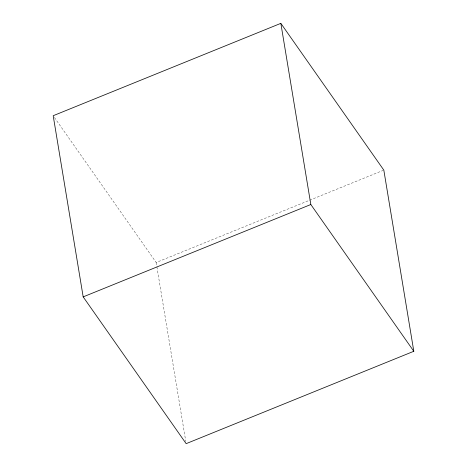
<?xml version="1.0" encoding="UTF-8"?>
<svg xmlns="http://www.w3.org/2000/svg" width="467" height="467" viewBox="0 0 467 467"><rect width="100%" height="100%" fill="white"/><g stroke="black" fill="none" stroke-linecap="round" stroke-linejoin="round"><path stroke-width="0.35" stroke-dasharray="2.33 1.75" d="M54.446 117.503L156.171 262.489L383.144 170.397M156.171 262.489L156.766 266.085M156.883 266.803L185.802 441.496"/><path stroke-width="0.7" d="M280.842 23.35L53.191 115.717L83.179 296.878L186.158 443.65L413.809 351.283L383.821 170.122L280.842 23.35L310.829 204.511L413.809 351.283M83.179 296.878L310.829 204.511"/></g></svg>
